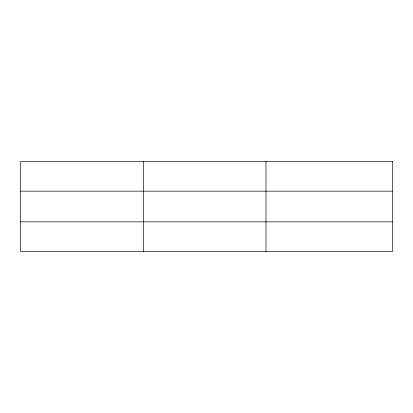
<?xml version="1.0" encoding="UTF-8"?>
<svg xmlns="http://www.w3.org/2000/svg" width="413" height="413" viewBox="0 0 413 413"><rect width="100%" height="100%" fill="white"/><g stroke="black" fill="none" stroke-linecap="round" stroke-linejoin="round"><path stroke-width="0.62" d="M143.311 161.364L143.311 251.636M265.972 161.364L265.972 251.636M20.65 191.152L392.35 191.152M20.65 221.848L392.35 221.848M392.35 161.364L392.35 251.636L20.65 251.636L20.65 161.364L392.35 161.364"/></g></svg>
